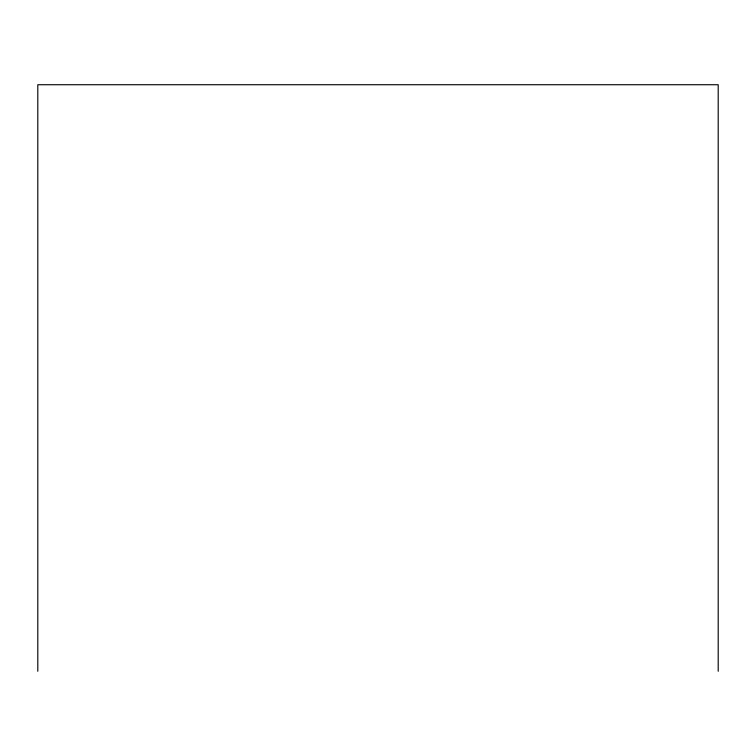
<?xml version="1.0" encoding="UTF-8"?>
<svg xmlns="http://www.w3.org/2000/svg" width="756" height="756" viewBox="0 0 756 756"><rect width="100%" height="100%" fill="white"/><g stroke="black" fill="none" stroke-linecap="round" stroke-linejoin="round"><path stroke-width="1.13" d="M718.2 671.271L718.2 84.729L37.8 84.729L37.8 671.271"/></g></svg>
